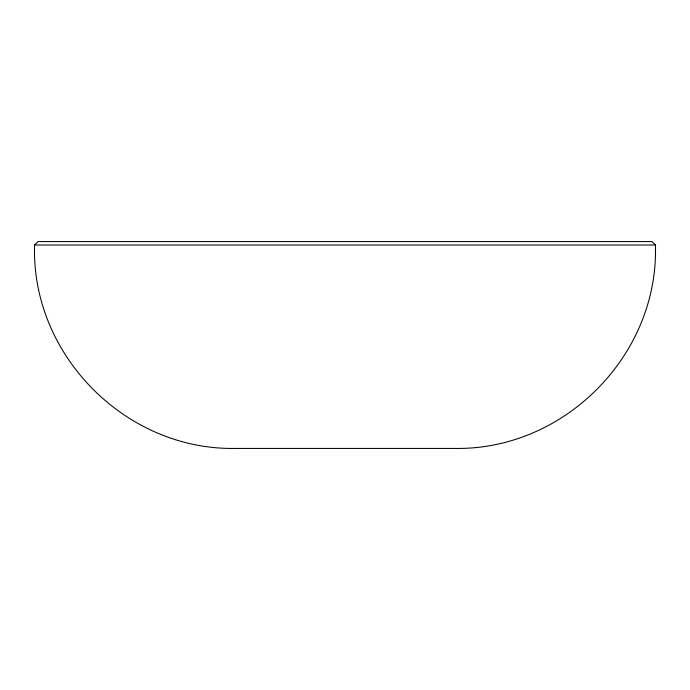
<?xml version="1.0" encoding="UTF-8"?>
<svg xmlns="http://www.w3.org/2000/svg" width="690" height="690" viewBox="0 0 690 690"><rect width="100%" height="100%" fill="white"/><g stroke="black" fill="none" stroke-linecap="round" stroke-linejoin="round"><path stroke-width="1.03" d="M34.5 245.01L38.079 241.569L651.921 241.569L655.5 245.01L655.5 248.78C656.777 356.73 563.799 449.707 455.849 448.431L234.152 448.431C126.201 449.707 33.224 356.73 34.5 248.78L34.5 245.01L655.5 245.01"/></g></svg>
